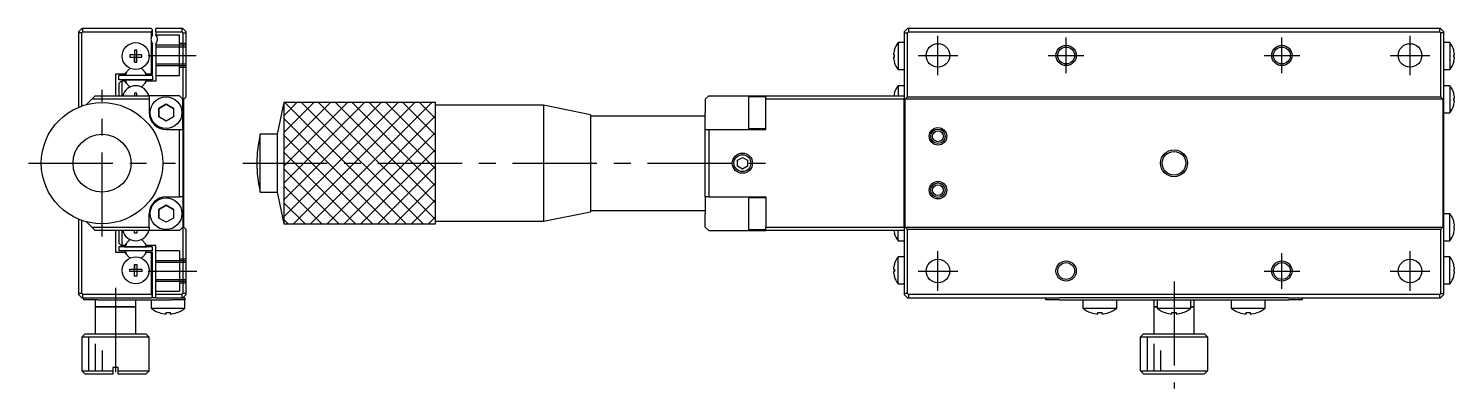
# Model space of a CAD drawing. Extents: x 16 to 469, y 13 to 146.
# Drawn here: x 257.4 to 468.8, y 62.2 to 115.7 of the extents above; entities that cross this region are included whole.
import ezdxf

# ---------------------------------------------------------------- set-up
doc = ezdxf.new("R2010")
doc.units = 0
doc.header["$LTSCALE"] = 10
doc.linetypes.add('CENTER', pattern=[2, 1.25, -0.25, 0.25, -0.25])
doc.linetypes.add('DASHED', pattern=[3.5, 2, -1.5])
doc.layers.get('0').update_dxf_attribs({"linetype": 'CONTINUOUS'})
doc.layers.add('CENTER', color=1, linetype='CENTER')

msp = doc.modelspace()

# ---------------------------------------------------------------- linework, layer by layer
at = {"color": 7, "linetype": 'CONTINUOUS'}
for p, q in [((265.25, 115.65), (264.75, 115.15)), ((264.75, 115.15), (264.75, 115)), ((265.25, 115), (264.75, 115)), ((264.75, 115), (264.75, 103.941562)), ((265.4, 115.65), (265.25, 115.65)), ((265.25, 115), (265.4, 115.15)), ((265.25, 104.135281), (265.25, 115)), ((265.4, 115.15), (265.4, 115.65)), ((275.55, 115.65), (265.4, 115.65)), ((265.4, 115.15), (275.55, 115.15)), ((275.75, 115.45), (275.55, 115.65)), ((275.55, 115.15), (275.75, 115.35)), ((275.55, 115.15), (275.55, 114.36225)), ((275.75, 115.35), (275.75, 115.45)), ((275.75, 114.711438), (275.75, 115.35)), ((280.1, 115.65), (276.25, 115.65)), ((276.25, 115.15), (276.25, 115.65)), ((276.25, 115.15), (276.25, 114.711438)), ((276.25, 115.15), (280.1, 115.15)), ((280.1, 115.65), (280.1, 115.15)), ((280.25, 115.65), (280.1, 115.65)), ((280.1, 115.15), (280.25, 115)), ((280.25, 115.65), (280.75, 115.15)), ((280.25, 115), (280.25, 105.15)), ((280.25, 115), (280.75, 115)), ((280.75, 115), (280.75, 115.15)), ((280.75, 105.5), (280.75, 115)), ((387.705071, 115.65), (387.205071, 115.15)), ((387.205071, 115.15), (387.205071, 115)), ((387.205071, 115), (387.705071, 115)), ((387.205071, 115), (387.205071, 112.35)), ((387.855071, 115.65), (387.705071, 115.65)), ((387.705071, 115), (387.855071, 115.15)), ((387.705071, 105.5), (387.705071, 115)), ((387.855071, 115.65), (387.855071, 115.15)), ((466.555071, 115.65), (387.855071, 115.65)), ((387.855071, 115.15), (466.555071, 115.15)), ((466.555071, 115.65), (466.555071, 115.15)), ((466.705071, 115.65), (466.555071, 115.65)), ((466.555071, 115.15), (466.705071, 115)), ((467.205071, 115.15), (466.705071, 115.65)), ((466.705071, 115), (466.705071, 105.5)), ((467.205071, 115), (466.705071, 115)), ((467.205071, 115), (467.205071, 115.15)), ((467.205071, 112.35), (467.205071, 115)), ((273.43, 112.436361), (273.07, 112.436361)), ((273.07, 112.436361), (273.07, 111.73)), ((273.07, 112.436361), (273.07, 111.73)), ((273.43, 111.73), (273.43, 112.436361)), ((275.55, 113.73775), (275.55, 108.85)), ((275.75, 108.85), (275.75, 113.388562)), ((276.25, 113.388562), (276.25, 107.85)), ((385.735549, 112.436361), (385.730926, 112.438616)), ((386.307071, 113.55), (386.307071, 109.55)), ((387.205071, 113.55), (386.307071, 113.55)), ((387.205071, 112.35), (387.205071, 110.75)), ((392.005317, 113.388562), (392.404824, 113.388562)), ((462.005317, 113.388562), (462.404824, 113.388562)), ((468.10307, 113.55), (467.205071, 113.55)), ((467.205071, 110.75), (467.205071, 112.35)), ((468.10307, 113.55), (468.10307, 109.55)), ((468.674592, 112.436361), (468.679215, 112.438616)), ((273.07, 111.73), (272.363639, 111.73)), ((272.363639, 111.73), (272.363639, 111.37)), ((272.363639, 111.37), (273.07, 111.37)), ((273.080372, 111.719628), (273.07, 111.73)), ((273.080372, 111.380372), (273.07, 111.37)), ((273.07, 111.37), (273.07, 110.663639)), ((273.07, 110.663639), (273.07, 111.37)), ((273.07, 110.663639), (273.43, 110.663639)), ((273.419628, 111.719628), (273.080372, 111.719628)), ((273.080372, 111.719628), (273.080372, 111.380372)), ((273.080372, 111.380372), (273.419628, 111.380372)), ((273.419628, 111.719628), (273.43, 111.73)), ((273.419628, 111.380372), (273.419628, 111.719628)), ((273.419628, 111.380372), (273.43, 111.37)), ((274.136361, 111.73), (273.43, 111.73)), ((273.43, 110.663639), (273.43, 111.37)), ((273.43, 111.37), (274.136361, 111.37)), ((274.136361, 111.37), (274.136361, 111.73)), ((385.735549, 111.73), (385.615212, 111.73)), ((385.615212, 111.37), (385.735549, 111.37)), ((385.730926, 110.661384), (385.735549, 110.663639)), ((385.735549, 111.37), (385.735549, 111.73)), ((387.205071, 110.75), (387.205071, 105.95)), ((467.205071, 105.95), (467.205071, 110.75)), ((468.674592, 111.73), (468.794929, 111.73)), ((468.674592, 111.37), (468.674592, 111.73)), ((468.794929, 111.37), (468.674592, 111.37)), ((468.679215, 110.661384), (468.674592, 110.663639)), ((271.705588, 108.85), (270.25, 108.85)), ((270.25, 108.85), (270.25, 105.65)), ((270.75, 108.05), (270.75, 108.65)), ((275.75, 108.65), (270.75, 108.65)), ((275.75, 108.05), (270.75, 108.05)), ((271.691104, 108.05), (270.75, 108.05)), ((271.1, 107.85), (270.75, 107.5)), ((271.1, 107.85), (271.25, 107.85)), ((271.705588, 107.85), (271.25, 107.85)), ((271.25, 105.65), (271.25, 107.85)), ((271.6, 108.049998), (271.691104, 108.049998)), ((271.6, 108.049998), (271.691104, 108.049998)), ((271.6, 108.049998), (271.691104, 108.049998)), ((271.6, 108.049998), (271.691104, 108.049998)), ((271.6, 108.049998), (271.691104, 108.049998)), ((271.6, 108.049998), (271.691104, 108.049998)), ((271.6, 108.049998), (271.691104, 108.049998)), ((271.6, 108.049998), (271.691104, 108.049998)), ((271.6, 108.049998), (271.691104, 108.049998)), ((271.6, 108.049998), (271.691104, 108.049998)), ((271.6, 108.049998), (271.691104, 108.049998)), ((271.6, 108.049998), (271.691104, 108.049998)), ((271.6, 108.049998), (274.9, 108.049998)), ((271.6, 108.049998), (271.691104, 108.049998)), ((271.6, 108.049998), (271.691104, 108.049998)), ((271.6, 108.049998), (271.691104, 108.049998)), ((271.6, 108.049998), (271.691104, 108.049998)), ((271.6, 108.049998), (271.691104, 108.049998)), ((271.6, 108.049998), (271.691104, 108.049998)), ((271.6, 108.049998), (271.691104, 108.049998)), ((271.6, 108.049998), (271.691104, 108.049998)), ((271.6, 108.049998), (271.691104, 108.049998)), ((271.6, 108.049998), (271.691104, 108.049998)), ((271.705588, 108.85), (271.875185, 109.14375)), ((271.875185, 107.55625), (271.705588, 107.85)), ((274.624815, 109.14375), (274.794412, 108.85)), ((274.794412, 107.85), (274.624815, 107.55625)), ((275.55, 108.85), (274.794412, 108.85)), ((276.25, 107.85), (274.794412, 107.85)), ((275.75, 108.05), (274.808896, 108.05)), ((274.808896, 108.049998), (274.9, 108.049998)), ((274.808896, 108.049998), (274.9, 108.049998)), ((274.808896, 108.049998), (274.9, 108.049998)), ((274.808896, 108.049998), (274.9, 108.049998)), ((274.808896, 108.049998), (274.9, 108.049998)), ((274.808896, 108.049998), (274.9, 108.049998)), ((274.808896, 108.049998), (274.9, 108.049998)), ((274.808896, 108.049998), (274.9, 108.049998)), ((274.808896, 108.049998), (274.9, 108.049998)), ((274.808896, 108.049998), (274.9, 108.049998)), ((274.808896, 108.049998), (274.9, 108.049998)), ((274.808896, 108.049998), (274.9, 108.049998)), ((274.808896, 108.049998), (274.9, 108.049998)), ((274.808896, 108.049998), (274.9, 108.049998)), ((274.808896, 108.049998), (274.9, 108.049998)), ((274.808896, 108.049998), (274.9, 108.049998)), ((274.808896, 108.049998), (274.9, 108.049998)), ((274.808896, 108.049998), (274.9, 108.049998)), ((274.808896, 108.049998), (274.9, 108.049998)), ((274.808896, 108.049998), (274.9, 108.049998)), ((274.808896, 108.049998), (274.9, 108.049998)), ((274.808896, 108.049998), (274.9, 108.049998)), ((274.808896, 108.049998), (274.9, 108.049998)), ((274.808896, 108.049998), (274.9, 108.049998)), ((274.808896, 108.049998), (274.9, 108.049998)), ((274.808896, 108.049998), (274.9, 108.049998)), ((274.808896, 108.049998), (274.9, 108.049998)), ((274.808896, 108.049998), (274.9, 108.049998)), ((274.808896, 108.049998), (274.9, 108.049998)), ((274.808896, 108.049998), (274.9, 108.049998)), ((274.808896, 108.049998), (274.9, 108.049998)), ((275.75, 108.85), (275.55, 108.85)), ((275.75, 108.65), (275.75, 108.05)), ((386.307071, 109.55), (387.205071, 109.55)), ((467.205071, 109.55), (468.10307, 109.55)), ((270.75, 107.5), (270.75, 105.65)), ((273.43, 106.036361), (273.07, 106.036361)), ((273.07, 106.036361), (273.07, 105.65)), ((273.07, 106.036361), (273.07, 105.65)), ((273.43, 105.616476), (273.43, 106.036361)), ((385.735549, 106.036361), (385.730926, 106.038616)), ((386.307071, 107.15), (386.307071, 105.65)), ((387.205071, 107.15), (386.307071, 107.15)), ((387.205071, 105.95), (387.205071, 105.15)), ((468.10307, 107.15), (467.205071, 107.15)), ((467.205071, 104.35), (467.205071, 105.95)), ((468.10307, 107.15), (468.10307, 103.15)), ((468.674592, 106.036361), (468.679215, 106.038616)), ((266.75, 105.15), (265.951562, 104.351562)), ((266.75, 105.15), (267.25, 105.65)), ((275.25, 105.15), (266.75, 105.15)), ((267.25, 105.65), (275.25, 105.65)), ((275.25, 105.65), (275.25, 105.15)), ((279.75, 105.65), (275.25, 105.65)), ((275.25, 105.15), (275.25, 103.15)), ((276.65, 103.785085), (277.75, 104.420171)), ((277.75, 104.420171), (276.65, 103.785085)), ((276.65, 102.514915), (276.65, 103.785085)), ((276.65, 103.785085), (276.65, 102.514915)), ((277.75, 104.420171), (278.85, 103.785085)), ((278.85, 103.785085), (277.75, 104.420171)), ((278.85, 103.785085), (278.85, 102.514915)), ((280.25, 105.15), (279.75, 105.65)), ((280.25, 100.65), (280.25, 105.15)), ((280.4, 105.15), (280.75, 105.5)), ((280.4, 86.15), (280.4, 105.15)), ((295.205071, 104.65), (294.205071, 99.95)), ((295.205071, 104.65), (295.205071, 86.65)), ((317.705071, 104.65), (295.205071, 104.65)), ((317.705071, 86.65), (317.705071, 104.65)), ((333.705071, 104.25), (317.705071, 104.25)), ((333.705071, 104.25), (333.705071, 95.650184)), ((340.705071, 102.85), (333.705071, 104.25)), ((358.205071, 105.65), (357.705071, 105.15)), ((357.705071, 105.15), (357.705071, 103.15)), ((358.205071, 105.65), (366.705071, 105.65)), ((364.105071, 105.5), (364.105071, 103.15)), ((366.705071, 105.5), (364.105071, 105.5)), ((366.705071, 105.15), (366.705071, 105.65)), ((366.705071, 105.65), (387.205071, 105.65)), ((366.705071, 104.45), (366.705071, 105.15)), ((387.205071, 105.15), (366.705071, 105.15)), ((366.705071, 100.65), (366.705071, 104.45)), ((387.205071, 104.35), (387.205071, 105.15)), ((387.205071, 105.15), (387.205071, 104.35)), ((387.205071, 86.95), (387.205071, 104.35)), ((387.205071, 104.35), (387.205071, 86.95)), ((387.355071, 105.15), (387.705071, 105.5)), ((387.355071, 86.15), (387.355071, 105.15)), ((467.055071, 105.15), (387.355071, 105.15)), ((387.705071, 105.5), (466.705071, 105.5)), ((466.705071, 105.5), (467.055071, 105.15)), ((467.055071, 105.15), (467.055071, 86.15)), ((467.205071, 86.95), (467.205071, 104.35)), ((468.674592, 105.33), (468.794929, 105.33)), ((468.674592, 104.97), (468.674592, 105.33)), ((468.794929, 104.97), (468.674592, 104.97)), ((468.679215, 104.261384), (468.674592, 104.263639)), ((277.75, 101.879829), (276.65, 102.514915)), ((278.85, 102.514915), (277.75, 101.879829)), ((340.705071, 102.85), (340.705071, 95.650154)), ((357.705071, 102.65), (340.705071, 102.65)), ((357.705071, 100.65), (357.705071, 103.15)), ((364.105071, 103.15), (364.105071, 100.8)), ((467.205071, 103.15), (468.10307, 103.15)), ((277.75, 100.65), (279.75, 100.65)), ((279.75, 90.65), (279.75, 100.65)), ((279.75, 100.65), (280.25, 100.65)), ((280.25, 100.65), (280.25, 90.65)), ((291.705071, 95.650092), (291.705071, 99.95)), ((294.205071, 99.95), (291.705071, 99.95)), ((294.205071, 99.95), (294.205071, 91.35)), ((357.705071, 90.65), (357.705071, 100.65)), ((357.705071, 100.65), (358.205071, 100.65)), ((358.205071, 100.65), (358.205071, 90.65)), ((358.205071, 100.65), (366.705071, 100.65)), ((364.105071, 100.8), (366.705071, 100.8)), ((291.705071, 91.35), (291.705071, 95.650092)), ((333.705071, 95.650184), (333.705071, 87.05)), ((340.705071, 95.650154), (340.705071, 88.45)), ((362.455071, 96.083013), (363.205071, 96.516025)), ((362.455071, 95.216987), (362.455071, 96.083013)), ((363.205071, 94.783975), (362.455071, 95.216987)), ((363.205071, 96.516025), (363.955071, 96.083013)), ((363.955071, 95.216987), (363.205071, 94.783975)), ((363.955071, 96.083013), (363.955071, 95.216987)), ((291.705071, 91.35), (294.205071, 91.35)), ((294.205071, 91.35), (295.205071, 86.65)), ((276.65, 88.785085), (277.75, 89.420171)), ((277.75, 89.420171), (276.65, 88.785085)), ((277.75, 90.65), (279.75, 90.65)), ((277.75, 89.420171), (278.85, 88.785085)), ((278.85, 88.785085), (277.75, 89.420171)), ((280.25, 90.65), (279.75, 90.65)), ((280.25, 90.65), (280.25, 86.15)), ((358.205071, 90.65), (357.705071, 90.65)), ((357.705071, 90.65), (357.705071, 88.15)), ((358.205071, 90.65), (366.705071, 90.65)), ((364.105071, 90.5), (364.105071, 88.15)), ((366.705071, 90.5), (364.105071, 90.5)), ((366.705071, 90.65), (366.705071, 86.85)), ((264.75, 87.358438), (264.75, 76.3)), ((265.25, 76.3), (265.25, 87.164719)), ((265.951562, 86.948438), (266.75, 86.15)), ((275.25, 86.15), (275.25, 88.15)), ((276.65, 87.514915), (276.65, 88.785085)), ((276.65, 88.785085), (276.65, 87.514915)), ((277.75, 86.879829), (276.65, 87.514915)), ((278.85, 87.514915), (277.75, 86.879829)), ((278.85, 88.785085), (278.85, 87.514915)), ((317.705071, 87.05), (333.705071, 87.05)), ((333.705071, 87.05), (340.705071, 88.45)), ((340.705071, 88.65), (357.705071, 88.65)), ((357.705071, 86.15), (357.705071, 88.15)), ((364.105071, 88.15), (364.105071, 85.8)), ((366.705071, 86.85), (366.705071, 86.15)), ((387.205071, 86.15), (387.205071, 86.95)), ((387.205071, 86.95), (387.205071, 86.15)), ((468.10307, 88.15), (467.205071, 88.15)), ((467.205071, 85.35), (467.205071, 86.95)), ((468.10307, 84.15), (468.10307, 88.15)), ((468.679215, 87.038616), (468.674592, 87.036361)), ((267.25, 85.65), (266.75, 86.15)), ((266.75, 86.15), (275.25, 86.15)), ((275.25, 85.65), (267.25, 85.65)), ((270.25, 85.65), (270.25, 82.45)), ((270.75, 85.65), (270.75, 83.8)), ((271.25, 83.45), (271.25, 85.65)), ((273.07, 85.263639), (273.07, 85.65)), ((273.07, 85.263639), (273.07, 85.65)), ((273.43, 85.263639), (273.07, 85.263639)), ((273.43, 85.683524), (273.43, 85.263639)), ((275.25, 86.15), (275.25, 85.65)), ((279.75, 85.65), (275.25, 85.65)), ((279.75, 85.65), (280.25, 86.15)), ((280.25, 86.15), (280.25, 76.3)), ((280.75, 85.8), (280.4, 86.15)), ((280.75, 76.3), (280.75, 85.8)), ((295.205071, 86.65), (317.705071, 86.65)), ((357.705071, 86.15), (358.205071, 85.65)), ((358.205071, 85.65), (366.705071, 85.65)), ((364.105071, 85.8), (366.705071, 85.8)), ((366.705071, 86.15), (387.205071, 86.15)), ((366.705071, 85.65), (366.705071, 86.15)), ((387.205071, 85.65), (366.705071, 85.65)), ((385.735549, 85.263639), (385.730926, 85.261384)), ((386.307071, 84.15), (386.307071, 85.65)), ((387.205071, 86.15), (387.205071, 85.35)), ((387.205071, 85.35), (387.205071, 80.55)), ((387.705071, 85.8), (387.355071, 86.15)), ((387.355071, 86.15), (467.055071, 86.15)), ((387.705071, 76.3), (387.705071, 85.8)), ((466.705071, 85.8), (387.705071, 85.8)), ((467.055071, 86.15), (466.705071, 85.8)), ((466.705071, 85.8), (466.705071, 76.3)), ((467.205071, 80.55), (467.205071, 85.35)), ((468.794929, 86.33), (468.674592, 86.33)), ((468.674592, 86.33), (468.674592, 85.97)), ((468.674592, 85.97), (468.794929, 85.97)), ((468.674592, 85.263639), (468.679215, 85.261384)), ((270.75, 83.8), (271.1, 83.45)), ((270.75, 83.25), (270.75, 82.65)), ((275.75, 83.25), (270.75, 83.25)), ((271.691104, 83.25), (270.75, 83.25)), ((275.75, 82.65), (270.75, 82.65)), ((271.25, 83.45), (271.1, 83.45)), ((271.705588, 83.45), (271.25, 83.45)), ((271.6, 83.250002), (271.691104, 83.250002)), ((271.6, 83.250002), (271.691104, 83.250002)), ((271.6, 83.250002), (271.691104, 83.250002)), ((271.6, 83.250002), (271.691104, 83.250002)), ((271.6, 83.250002), (271.691104, 83.250002)), ((271.6, 83.250002), (271.691104, 83.250002)), ((271.6, 83.250002), (271.691104, 83.250002)), ((271.6, 83.250002), (271.691104, 83.250002)), ((271.6, 83.250002), (271.691104, 83.250002)), ((271.6, 83.250002), (271.691104, 83.250002)), ((271.6, 83.250002), (271.691104, 83.250002)), ((271.6, 83.250002), (271.691104, 83.250002)), ((271.6, 83.250002), (274.9, 83.250002)), ((271.6, 83.250002), (271.691104, 83.250002)), ((271.6, 83.250002), (271.691104, 83.250002)), ((271.6, 83.250002), (271.691104, 83.250002)), ((271.6, 83.250002), (271.691104, 83.250002)), ((271.6, 83.250002), (271.691104, 83.250002)), ((271.6, 83.250002), (271.691104, 83.250002)), ((271.6, 83.250002), (271.691104, 83.250002)), ((271.6, 83.250002), (271.691104, 83.250002)), ((271.6, 83.250002), (271.691104, 83.250002)), ((271.6, 83.250002), (271.691104, 83.250002)), ((271.6, 83.250002), (271.691104, 83.250002)), ((271.705588, 83.45), (271.875185, 83.74375)), ((274.624815, 83.74375), (274.794412, 83.45)), ((276.25, 83.45), (274.794412, 83.45)), ((274.808896, 83.250002), (274.9, 83.250002)), ((274.808896, 83.250002), (274.9, 83.250002)), ((274.808896, 83.250002), (274.9, 83.250002)), ((274.808896, 83.250002), (274.9, 83.250002)), ((274.808896, 83.250002), (274.9, 83.250002)), ((274.808896, 83.250002), (274.9, 83.250002)), ((274.808896, 83.250002), (274.9, 83.250002)), ((274.808896, 83.250002), (274.9, 83.250002)), ((274.808896, 83.250002), (274.9, 83.250002)), ((274.808896, 83.250002), (274.9, 83.250002)), ((274.808896, 83.250002), (274.9, 83.250002)), ((274.808896, 83.250002), (274.9, 83.250002)), ((274.808896, 83.250002), (274.9, 83.250002)), ((274.808896, 83.250002), (274.9, 83.250002)), ((274.808896, 83.250002), (274.9, 83.250002)), ((274.808896, 83.250002), (274.9, 83.250002)), ((274.808896, 83.250002), (274.9, 83.250002)), ((274.808896, 83.250002), (274.9, 83.250002)), ((274.808896, 83.250002), (274.9, 83.250002)), ((274.808896, 83.250002), (274.9, 83.250002)), ((274.808896, 83.250002), (274.9, 83.250002)), ((274.808896, 83.250002), (274.9, 83.250002)), ((274.808896, 83.250002), (274.9, 83.250002)), ((274.808896, 83.250002), (274.9, 83.250002)), ((274.808896, 83.250002), (274.9, 83.250002)), ((274.808896, 83.250002), (274.9, 83.250002)), ((274.808896, 83.250002), (274.9, 83.250002)), ((274.808896, 83.250002), (274.9, 83.250002)), ((274.808896, 83.250002), (274.9, 83.250002)), ((274.808896, 83.250002), (274.9, 83.250002)), ((274.808896, 83.250002), (274.9, 83.250002)), ((275.75, 83.25), (274.808896, 83.25)), ((275.75, 82.65), (275.75, 83.25)), ((276.25, 76.15), (276.25, 83.45)), ((386.307071, 84.15), (387.205071, 84.15)), ((467.205071, 84.15), (468.10307, 84.15)), ((270.25, 82.45), (271.705588, 82.45)), ((271.875185, 82.15625), (271.705588, 82.45)), ((273.07, 80.636361), (273.43, 80.636361)), ((273.07, 79.93), (273.07, 80.636361)), ((273.07, 80.636361), (273.07, 79.93)), ((273.43, 80.636361), (273.43, 79.93)), ((274.794412, 82.45), (274.624815, 82.15625)), ((274.794412, 82.45), (275.55, 82.45)), ((275.55, 82.45), (275.55, 76.15)), ((275.55, 82.45), (275.75, 82.45)), ((275.75, 75.95), (275.75, 82.45)), ((385.730926, 80.638616), (385.735549, 80.636361)), ((386.307071, 77.75), (386.307071, 81.75)), ((387.205071, 81.75), (386.307071, 81.75)), ((387.205071, 80.55), (387.205071, 78.95)), ((468.10307, 81.75), (467.205071, 81.75)), ((467.205071, 78.95), (467.205071, 80.55)), ((468.10307, 77.75), (468.10307, 81.75)), ((468.679215, 80.638616), (468.674592, 80.636361)), ((272.363639, 79.57), (272.363639, 79.93)), ((272.363639, 79.93), (273.07, 79.93)), ((273.07, 79.57), (272.363639, 79.57)), ((273.080372, 79.919628), (273.07, 79.93)), ((273.080372, 79.580372), (273.07, 79.57)), ((273.07, 78.863639), (273.07, 79.57)), ((273.07, 78.863639), (273.07, 79.57)), ((273.43, 78.863639), (273.07, 78.863639)), ((273.080372, 79.919628), (273.419628, 79.919628)), ((273.080372, 79.580372), (273.080372, 79.919628)), ((273.419628, 79.580372), (273.080372, 79.580372)), ((273.419628, 79.919628), (273.43, 79.93)), ((273.419628, 79.919628), (273.419628, 79.580372)), ((273.419628, 79.580372), (273.43, 79.57)), ((273.43, 79.93), (274.136361, 79.93)), ((273.43, 79.57), (273.43, 78.863639)), ((274.136361, 79.57), (273.43, 79.57)), ((274.136361, 79.93), (274.136361, 79.57)), ((385.615212, 79.93), (385.735549, 79.93)), ((385.735549, 79.57), (385.615212, 79.57)), ((385.735549, 78.863639), (385.730926, 78.861384)), ((385.735549, 79.93), (385.735549, 79.57)), ((387.205071, 78.95), (387.205071, 76.3)), ((467.205071, 76.3), (467.205071, 78.95)), ((468.794929, 79.93), (468.674592, 79.93)), ((468.674592, 79.93), (468.674592, 79.57)), ((468.674592, 79.57), (468.794929, 79.57)), ((468.674592, 78.863639), (468.679215, 78.861384)), ((264.75, 76.3), (264.75, 76.15)), ((265.25, 76.3), (264.75, 76.3)), ((265.25, 75.65), (264.75, 76.15)), ((265.4, 76.15), (265.25, 76.3)), ((275.55, 76.15), (265.4, 76.15)), ((265.4, 75.65), (265.4, 76.15)), ((275.75, 75.95), (275.55, 76.15)), ((280.1, 76.15), (276.25, 76.15)), ((276.25, 75.65), (276.25, 76.15)), ((280.25, 76.3), (280.1, 76.15)), ((280.1, 76.15), (280.1, 75.65)), ((280.75, 76.3), (280.25, 76.3)), ((280.75, 76.15), (280.25, 75.65)), ((280.75, 76.15), (280.75, 76.3)), ((386.307071, 77.75), (387.205071, 77.75)), ((387.705071, 76.3), (387.205071, 76.3)), ((387.205071, 76.3), (387.205071, 76.15)), ((387.205071, 76.15), (387.705071, 75.65)), ((387.855071, 76.15), (387.705071, 76.3)), ((466.555071, 76.15), (387.855071, 76.15)), ((387.855071, 76.15), (387.855071, 75.65)), ((466.705071, 76.3), (466.555071, 76.15)), ((466.555071, 76.15), (466.555071, 75.65)), ((466.705071, 76.3), (467.205071, 76.3)), ((466.705071, 75.65), (467.205071, 76.15)), ((467.205071, 77.75), (468.10307, 77.75)), ((467.205071, 76.15), (467.205071, 76.3)), ((265.25, 75.65), (265.4, 75.65)), ((265.4, 75.65), (275.55, 75.65)), ((265.55, 75.35), (265.55, 75.65)), ((267.55, 75.35), (265.55, 75.35)), ((267.25, 75.35), (267.25, 74.35)), ((270.25, 74.35), (267.25, 74.35)), ((267.25, 74.35), (270.25, 74.35)), ((267.25, 74.35), (267.25, 70.35)), ((267.55, 75.35), (278.55, 75.35)), ((273.25, 74.35), (270.25, 74.35)), ((270.25, 74.35), (273.25, 74.35)), ((273.25, 74.35), (273.25, 75.35)), ((273.25, 70.35), (273.25, 74.35)), ((275.55, 75.65), (275.75, 75.85)), ((276.25, 75.65), (275.55, 75.65)), ((275.55, 75.35), (275.55, 74.127501)), ((275.55, 74.127501), (280.55, 74.127501)), ((275.75, 75.85), (275.75, 75.95)), ((276.25, 75.65), (280.1, 75.65)), ((280.55, 75.35), (278.55, 75.35)), ((280.1, 75.65), (280.25, 75.65)), ((280.25, 75.65), (280.55, 75.65)), ((280.55, 75.65), (280.55, 75.35)), ((280.55, 74.127501), (280.55, 75.35)), ((387.705071, 75.65), (387.855071, 75.65)), ((387.855071, 75.65), (409.151505, 75.65)), ((408.205071, 75.35), (408.205071, 75.65)), ((410.205071, 75.35), (408.205071, 75.35)), ((409.151505, 75.65), (410.205071, 75.65)), ((444.205071, 75.65), (410.205071, 75.65)), ((410.205071, 75.35), (416.205071, 75.35)), ((413.705071, 75.35), (413.705071, 74.127501)), ((413.705071, 74.127501), (418.705071, 74.127501)), ((416.205071, 75.35), (427.205071, 75.35)), ((418.705071, 74.127501), (418.705071, 75.35)), ((424.205071, 75.35), (424.205071, 74.35)), ((424.705071, 74.35), (424.205071, 74.35)), ((424.205071, 74.35), (424.705071, 74.35)), ((424.205071, 74.35), (424.205071, 70.35)), ((424.705071, 75.35), (424.705071, 74.127501)), ((424.705071, 74.127501), (429.705071, 74.127501)), ((427.205071, 75.35), (438.205071, 75.35)), ((429.705071, 74.127501), (429.705071, 75.35)), ((430.205071, 74.35), (429.705071, 74.35)), ((429.705071, 74.35), (430.205071, 74.35)), ((430.205071, 74.35), (430.205071, 75.35)), ((430.205071, 70.35), (430.205071, 74.35)), ((435.705071, 75.35), (435.705071, 74.127501)), ((435.705071, 74.127501), (440.705071, 74.127501)), ((438.205071, 75.35), (444.205071, 75.35)), ((440.705071, 74.127501), (440.705071, 75.35)), ((444.205071, 75.65), (445.258636, 75.65)), ((446.205071, 75.35), (444.205071, 75.35)), ((445.258636, 75.65), (466.555071, 75.65)), ((446.205071, 75.65), (446.205071, 75.35)), ((466.555071, 75.65), (466.705071, 75.65)), ((276.7, 73.484698), (276.733755, 73.484698)), ((277.75, 73.484698), (278.35, 73.484698)), ((277.75, 73.272564), (277.75, 73.484698)), ((278.35, 73.484698), (278.35, 73.272564)), ((279.366245, 73.484698), (279.4, 73.484698)), ((414.855071, 73.484698), (414.888826, 73.484698)), ((415.905071, 73.484698), (416.505071, 73.484698)), ((415.905071, 73.272564), (415.905071, 73.484698)), ((416.505071, 73.484698), (416.505071, 73.272564)), ((417.521315, 73.484698), (417.555071, 73.484698)), ((425.855071, 73.484698), (425.888826, 73.484698)), ((426.905071, 73.484698), (427.505071, 73.484698)), ((426.905071, 73.272564), (426.905071, 73.484698)), ((427.505071, 73.484698), (427.505071, 73.272564)), ((428.521315, 73.484698), (428.555071, 73.484698)), ((436.855071, 73.484698), (436.888826, 73.484698)), ((437.905071, 73.484698), (438.505071, 73.484698)), ((437.905071, 73.272564), (437.905071, 73.484698)), ((438.505071, 73.484698), (438.505071, 73.272564)), ((439.521315, 73.484698), (439.555071, 73.484698)), ((265.75, 70.35), (265.25, 69.85)), ((270.25, 69.85), (265.25, 69.85)), ((265.25, 69.85), (265.25, 64.85)), ((265.75, 70.35), (270.25, 70.35)), ((270.25, 70.35), (274.75, 70.35)), ((275.25, 69.85), (270.25, 69.85)), ((275.25, 69.85), (274.75, 70.35)), ((275.25, 64.85), (275.25, 69.85)), ((422.705071, 70.35), (422.205071, 69.85)), ((432.205071, 69.85), (422.205071, 69.85)), ((422.205071, 69.85), (422.205071, 65.35)), ((422.705071, 70.35), (431.705071, 70.35)), ((432.205071, 69.85), (431.705071, 70.35)), ((432.205071, 65.35), (432.205071, 69.85)), ((265.25, 64.85), (269.85, 64.85)), ((265.25, 64.85), (265.75, 64.35)), ((269.85, 64.35), (265.75, 64.35)), ((270.65, 65.35), (269.85, 65.35)), ((269.85, 65.35), (269.85, 64.85)), ((269.85, 64.85), (269.85, 64.35)), ((270.65, 64.85), (270.65, 65.35)), ((270.65, 64.85), (275.25, 64.85)), ((270.65, 64.35), (270.65, 64.85)), ((274.75, 64.35), (270.65, 64.35)), ((274.75, 64.35), (275.25, 64.85)), ((422.221096, 65.35), (422.205071, 65.35)), ((422.221096, 64.85), (422.221096, 65.35)), ((422.221096, 64.85), (432.189045, 64.85)), ((422.722884, 64.35), (422.221096, 64.85)), ((431.687258, 64.35), (422.722884, 64.35)), ((432.189045, 64.85), (431.687258, 64.35)), ((432.205071, 65.35), (432.189045, 65.35)), ((432.189045, 65.35), (432.189045, 64.85))]:
    msp.add_line(p, q, dxfattribs=at)
at = {"color": 3, "linetype": 'DASHED'}
for p, q in [((279.75, 114.65), (276.300276, 114.65)), ((279.75, 108.65), (279.75, 114.65)), ((276.750005, 113.149995), (276.25, 113.149995)), ((280.75, 112.9), (276.25, 112.9)), ((280.75, 113.149995), (276.750005, 113.149995)), ((280.75, 113.4), (279.75, 113.4)), ((276.25, 110.4), (280.75, 110.4)), ((276.25, 110.150005), (280.75, 110.150005)), ((276.25, 108.65), (279.75, 108.65)), ((279.75, 109.9), (280.75, 109.9)), ((279.75, 82.65), (276.25, 82.65)), ((279.75, 82.65), (279.75, 76.65)), ((280.75, 81.149995), (276.25, 81.149995)), ((280.75, 80.9), (276.25, 80.9)), ((280.75, 81.4), (279.75, 81.4)), ((276.25, 78.4), (280.75, 78.4)), ((276.25, 78.150005), (276.750005, 78.150005)), ((276.25, 76.65), (279.75, 76.65)), ((276.750005, 78.150005), (280.75, 78.150005)), ((279.75, 77.9), (280.75, 77.9))]:
    msp.add_line(p, q, dxfattribs=at)
at = {"color": 3, "linetype": 'CONTINUOUS'}
for p, q in [((295.205071, 102.705071), (297.15, 104.65)), ((295.205071, 100.205071), (299.65, 104.65)), ((295.205071, 97.705071), (302.15, 104.65)), ((295.205071, 95.205071), (304.65, 104.65)), ((295.205071, 92.705071), (307.15, 104.65)), ((295.205071, 90.205071), (309.65, 104.65)), ((295.205071, 87.705071), (312.15, 104.65)), ((295.35, 104.65), (313.35, 86.65)), ((296.65, 86.65), (314.65, 104.65)), ((297.85, 104.65), (315.85, 86.65)), ((299.15, 86.65), (317.15, 104.65)), ((300.35, 104.65), (317.705071, 87.294929)), ((302.85, 104.65), (317.705071, 89.794929)), ((305.35, 104.65), (317.705071, 92.294929)), ((307.85, 104.65), (317.705071, 94.794929)), ((310.35, 104.65), (317.705071, 97.294929)), ((312.85, 104.65), (317.705071, 99.794929)), ((315.35, 104.65), (317.705071, 102.294929)), ((295.205071, 102.294929), (310.85, 86.65)), ((301.65, 86.65), (317.705071, 102.705071)), ((295.205071, 99.794929), (308.35, 86.65)), ((304.15, 86.65), (317.705071, 100.205071)), ((295.205071, 97.294929), (305.85, 86.65)), ((306.65, 86.65), (317.705071, 97.705071)), ((309.15, 86.65), (317.705071, 95.205071)), ((295.205071, 94.794929), (303.35, 86.65)), ((295.205071, 92.294929), (300.85, 86.65)), ((311.65, 86.65), (317.705071, 92.705071)), ((295.205071, 89.794929), (298.35, 86.65)), ((314.15, 86.65), (317.705071, 90.205071)), ((295.205071, 87.294929), (295.85, 86.65)), ((316.65, 86.65), (317.705071, 87.705071)), ((266.25, 69.85), (266.25, 64.85)), ((423.205071, 69.85), (423.205071, 64.85)), ((267.25, 68.85), (267.25, 64.85)), ((268.25, 67.85), (268.25, 64.85)), ((424.205071, 68.85), (424.205071, 64.85)), ((425.205071, 67.85), (425.205071, 64.85))]:
    msp.add_line(p, q, dxfattribs=at)
at = {"color": 7, "linetype": 'CONTINUOUS'}
for centre, radius in [((273.25, 111.55), 2), ((392.205071, 111.65), 1.75), ((411.205071, 111.65), 1.25), ((443.205071, 111.65), 1.25), ((462.205071, 111.65), 1.75), ((268.25, 95.65), 9), ((277.75, 103.15), 2.35), ((268.25, 95.65), 4.3), ((392.205071, 99.65), 1.075), ((392.205071, 99.65), 0.8), ((427.205071, 95.65), 2), ((427.205071, 95.65), 1.75), ((363.205071, 95.65), 1.25), ((392.205071, 91.65), 1.075), ((392.205071, 91.65), 0.8), ((277.75, 88.15), 2.35), ((273.25, 79.75), 2), ((392.205071, 79.65), 1.75), ((411.205071, 79.65), 1.25), ((443.205071, 79.65), 1.25), ((462.205071, 79.65), 1.75)]:
    msp.add_circle(centre, radius, dxfattribs=at)
at = {"color": 3, "linetype": 'CONTINUOUS'}
for centre, radius in [((411.205071, 111.65), 1.5), ((443.205071, 111.65), 1.5), ((392.205071, 99.65), 1.3), ((363.205071, 95.65), 1.5), ((392.205071, 91.65), 1.3), ((411.205071, 79.65), 1.5), ((443.205071, 79.65), 1.5)]:
    msp.add_circle(centre, radius, dxfattribs=at)
at = {"color": 7, "linetype": 'CONTINUOUS'}
for centre, radius, start, end in [((276.5, 114.05), 1, 161.805128, 198.194872), ((276.5, 114.05), 1, 138.590378, 161.805128), ((275.5, 114.05), 1, 318.590378, 41.409622), ((276.5, 114.05), 1, 198.194872, 221.409622), ((388.805071, 111.55), 3.194933, 163.893288, 176.770291), ((388.805071, 111.55), 3.2, 141.317813, 163.877467), ((465.605071, 111.55), 3.2, 16.122533, 38.682187), ((465.605071, 111.55), 3.194933, 3.229709, 16.106712), ((388.805071, 111.55), 3.194933, 183.229709, 196.106712), ((388.805071, 111.55), 3.2, 196.122533, 218.682187), ((465.605071, 111.55), 3.2, 321.317813, 343.877467), ((465.605071, 111.55), 3.194933, 343.893288, 356.770291), ((273.25, 108.349999), 1.5875, 150, 169.106911), ((273.25, 108.349999), 1.5875, 190.893083, 210), ((273.25, 108.35), 1.5875, 135, 150), ((273.25, 108.349999), 1.5875, 120.433182, 135.000249), ((273.364905, 108.235095), 1.75, 121.881533, 135), ((273.25, 108.349999), 1.5875, 45.000025, 59.566818), ((273.135095, 108.235095), 1.75, 45, 58.118467), ((273.25, 108.35), 1.5875, 30, 45), ((273.25, 108.349999), 1.5875, 10.893062, 30), ((273.25, 108.349999), 1.5875, 330.000031, 349.106903), ((273.25, 105.15), 2, 14.477512, 165.522488), ((273.25, 108.35), 1.5875, 210, 225), ((273.25, 108.349999), 1.5875, 224.999975, 239.566737), ((273.364905, 108.464905), 1.75, 225, 238.118467), ((273.25, 108.349999), 1.5875, 300.433263, 315.000025), ((273.135095, 108.464905), 1.75, 301.881533, 315), ((273.25, 108.35), 1.5875, 315, 330), ((388.805071, 105.15), 3.194933, 163.893288, 170.996327), ((388.805071, 105.15), 3.2, 141.317813, 163.877467), ((465.605071, 105.15), 3.2, 16.122533, 38.682187), ((465.605071, 105.15), 3.194933, 3.229709, 16.106712), ((465.605071, 105.15), 3.2, 321.317813, 343.877467), ((465.605071, 105.15), 3.194933, 343.893288, 356.770291), ((277.75, 103.15), 2.5, 180, 270), ((309.945071, 95.65), 18.74, 166.734971, 180), ((309.945071, 95.65), 18.74, 180, 193.265029), ((277.75, 88.15), 2.5, 90, 180), ((465.605071, 86.15), 3.2, 16.122533, 38.682187), ((465.605071, 86.15), 3.194933, 3.229709, 16.106712), ((273.25, 86.15), 2, 194.477512, 345.522488), ((388.805071, 86.15), 3.194933, 189.003673, 196.106712), ((388.805071, 86.15), 3.2, 196.122533, 218.682187), ((465.605071, 86.15), 3.2, 321.317813, 343.877467), ((465.605071, 86.15), 3.194933, 343.893288, 356.770291), ((273.25, 82.950001), 1.5875, 150.000031, 169.106954), ((273.25, 82.950001), 1.5875, 190.893069, 210.000031), ((273.25, 82.95), 1.5875, 135, 150), ((273.364905, 82.835095), 1.75, 121.881533, 135), ((273.25, 82.950001), 1.5875, 120.433263, 134.999751), ((273.25, 82.950001), 1.5875, 44.999975, 59.566737), ((273.135095, 82.835095), 1.75, 45, 58.118467), ((273.25, 82.95), 1.5875, 30, 45), ((273.25, 82.950001), 1.5875, 329.999969, 349.10693), ((273.25, 82.950001), 1.5875, 10.893133, 29.999969), ((273.25, 82.95), 1.5875, 210, 225), ((273.25, 82.950001), 1.5875, 224.999751, 239.566818), ((273.364905, 83.064905), 1.75, 225, 238.118467), ((273.25, 82.950001), 1.5875, 300.433182, 315.000249), ((273.135095, 83.064905), 1.75, 301.881533, 315), ((273.25, 82.95), 1.5875, 315, 330), ((388.805071, 79.75), 3.194933, 163.893288, 176.770291), ((388.805071, 79.75), 3.2, 141.317813, 163.877467), ((465.605071, 79.75), 3.2, 16.122533, 38.682187), ((465.605071, 79.75), 3.194933, 3.229709, 16.106712), ((388.805071, 79.75), 3.194933, 183.229709, 196.106712), ((388.805071, 79.75), 3.2, 196.122533, 218.682187), ((465.605071, 79.75), 3.2, 321.317813, 343.877467), ((465.605071, 79.75), 3.194933, 343.893288, 356.770291), ((278.05, 77.25), 4, 231.317813, 250.275366), ((278.05, 77.25), 4, 289.724634, 308.682187), ((416.205071, 77.25), 4, 231.317813, 250.275366), ((416.205071, 77.25), 4, 289.724634, 308.682187), ((427.205071, 77.25), 4, 231.317813, 250.275366), ((427.205071, 77.25), 4, 289.724634, 308.682187), ((438.205071, 77.25), 4, 231.317813, 250.275366), ((438.205071, 77.25), 4, 289.724634, 308.682187), ((278.05, 77.25), 3.988734, 250.731797, 265.686606), ((278.05, 77.25), 3.988734, 274.313394, 289.268203), ((416.205071, 77.25), 3.988734, 250.731797, 265.686606), ((416.205071, 77.25), 3.988734, 274.313394, 289.268203), ((427.205071, 77.25), 3.988734, 250.731797, 265.686606), ((427.205071, 77.25), 3.988734, 274.313394, 289.268203), ((438.205071, 77.25), 3.988734, 250.731797, 265.686606), ((438.205071, 77.25), 3.988734, 274.313394, 289.268203)]:
    msp.add_arc(centre, radius, start, end, dxfattribs=at)
at = {"layer": 'CENTER', "color": 1, "linetype": 'CENTER'}
for p, q in [((392.205071, 108.725), (392.205071, 114.575)), ((411.205071, 109), (411.205071, 114.3)), ((443.205071, 109), (443.205071, 114.3)), ((462.205071, 108.725), (462.205071, 114.575)), ((275.075, 111.65), (282.2, 111.65)), ((389.280071, 111.65), (395.130071, 111.65)), ((408.555071, 111.65), (413.855071, 111.65)), ((440.555071, 111.65), (445.855071, 111.65)), ((459.280071, 111.65), (465.130071, 111.65)), ((268.25, 84.75), (268.25, 106.55)), ((257.35, 95.65), (279.15, 95.65)), ((289.14, 95.65), (368.13, 95.65)), ((392.205071, 76.725), (392.205071, 82.575)), ((462.205071, 76.725), (462.205071, 82.575)), ((443.205071, 77), (443.205071, 82.3)), ((275.075, 79.65), (282.32, 79.65)), ((389.280071, 79.65), (395.130071, 79.65)), ((440.555071, 79.65), (445.855071, 79.65)), ((459.280071, 79.65), (465.130071, 79.65)), ((270.25, 77.13), (270.25, 62.78)), ((427.205071, 78.11), (427.205071, 62.21))]:
    msp.add_line(p, q, dxfattribs=at)

doc.saveas('drawing.dxf')
